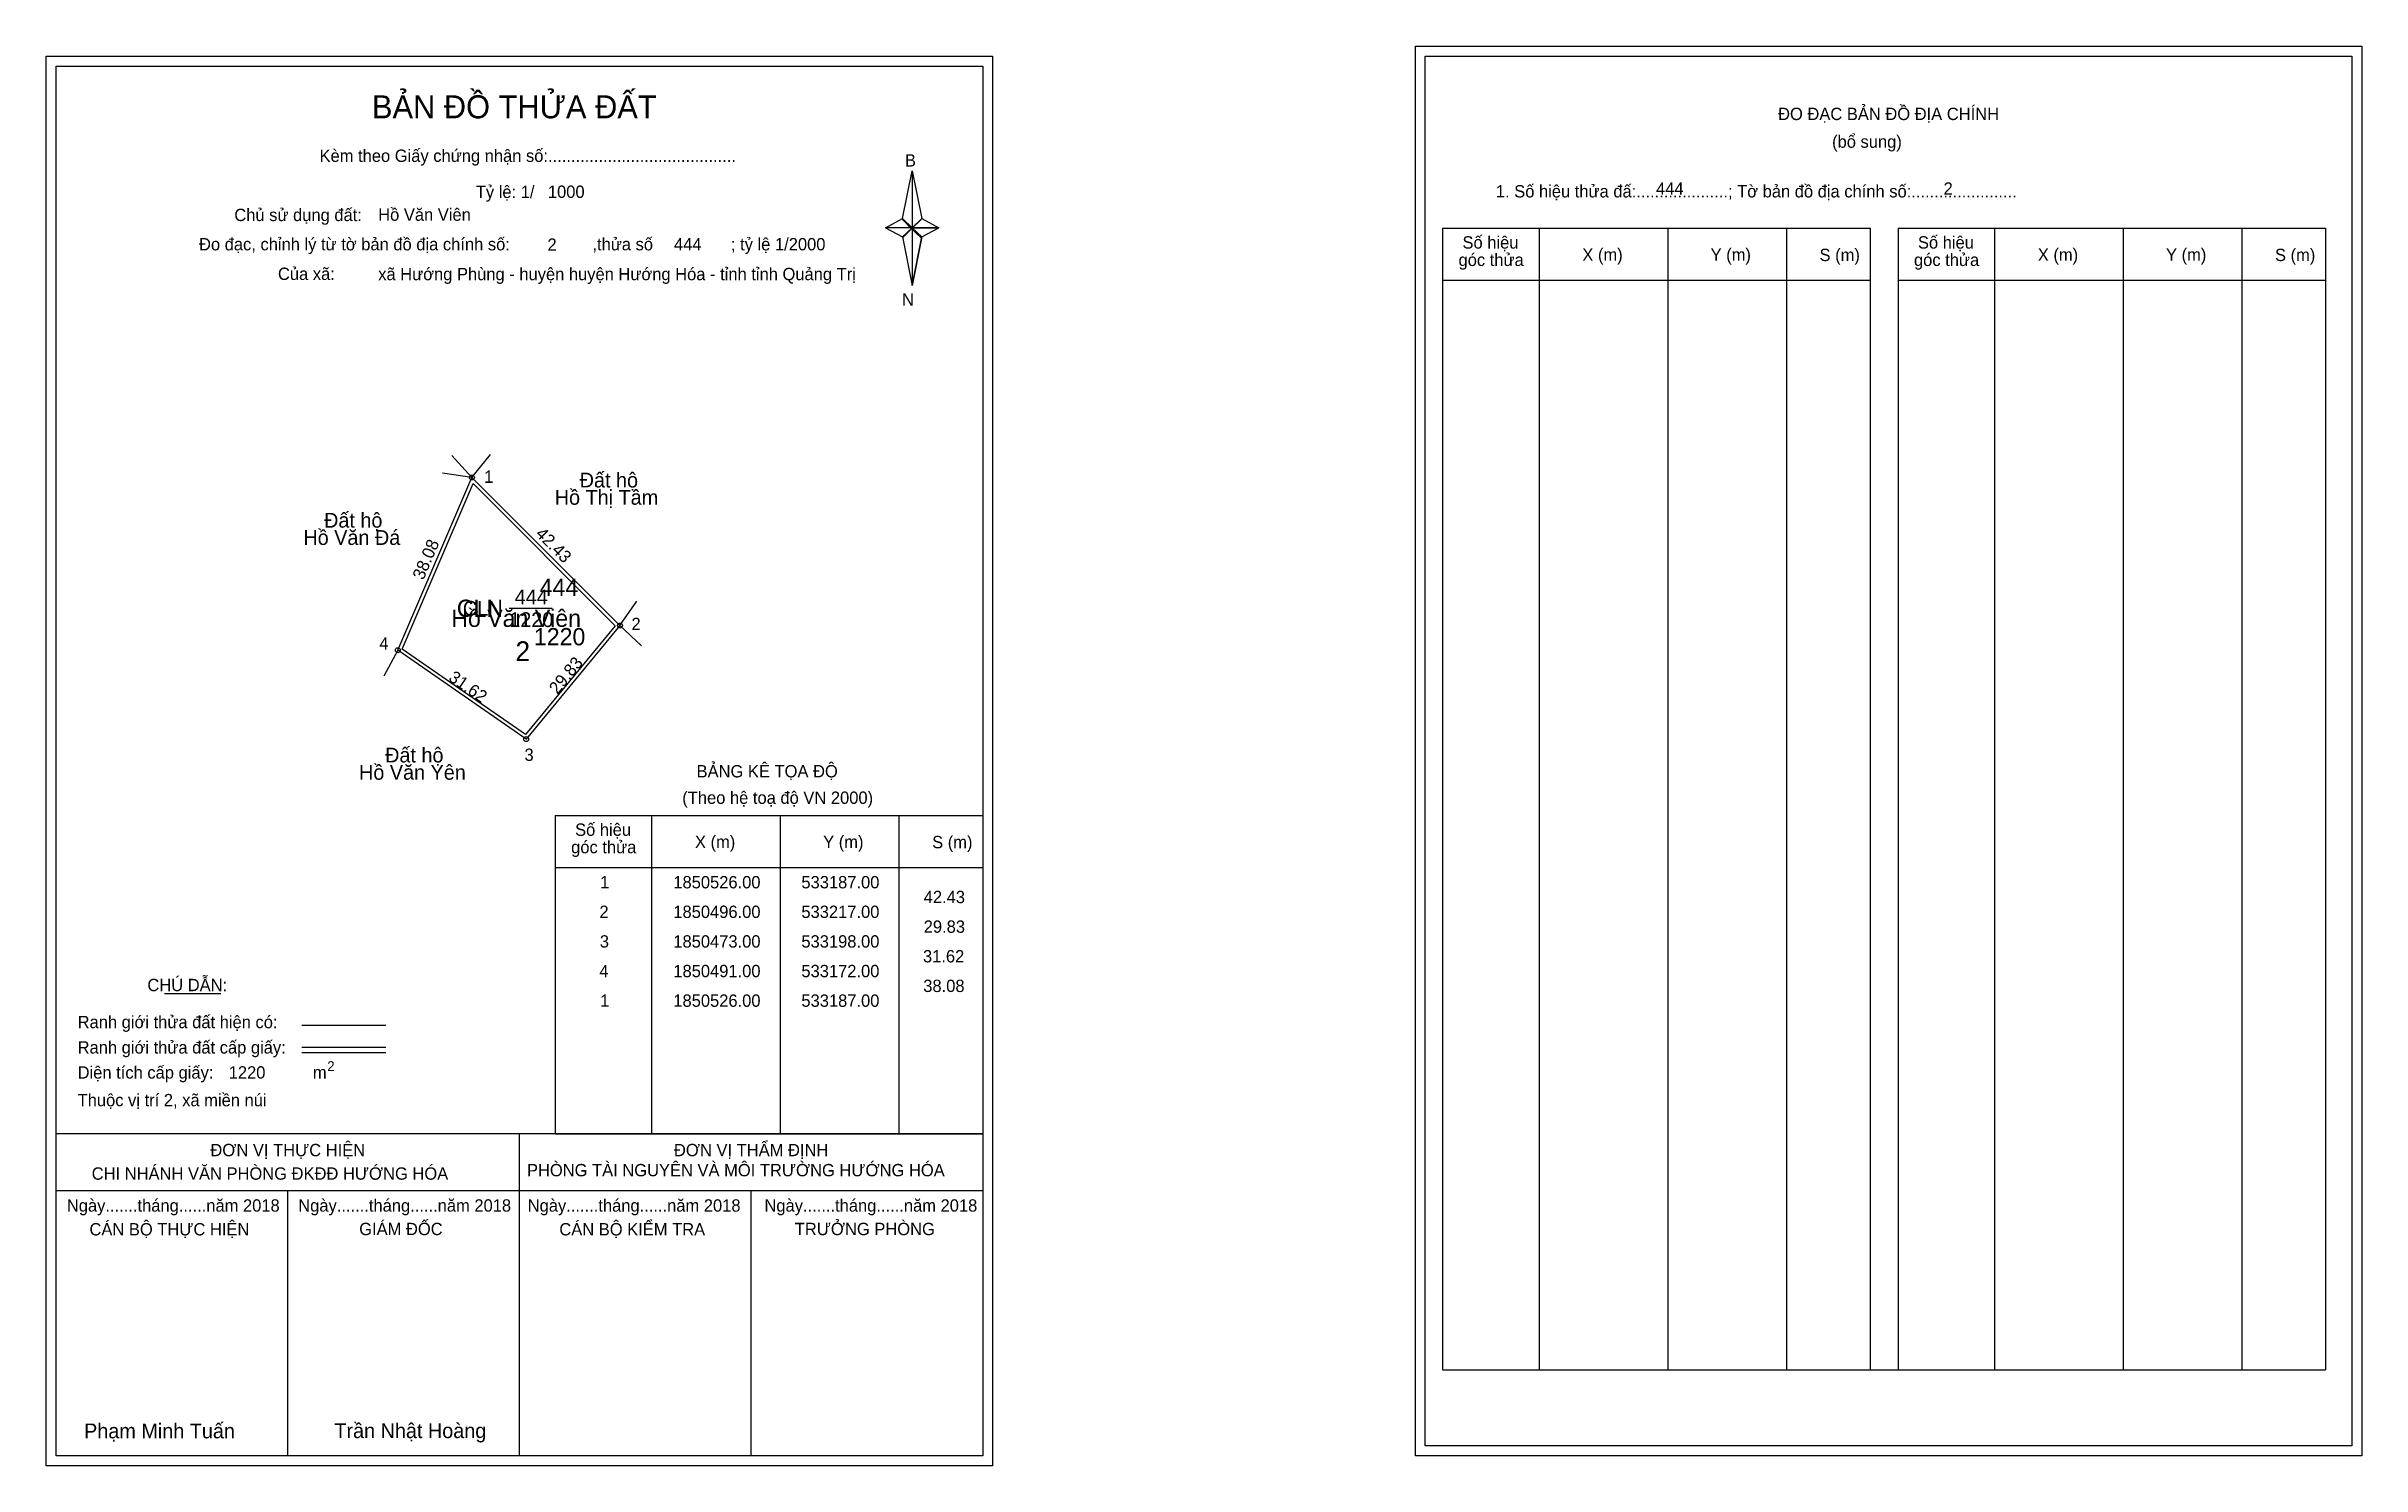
# Model space of a CAD drawing. Extents: x 533101 to 533570, y 1850326 to 1850613.
import ezdxf

# ---------------------------------------------------------------- set-up
doc = ezdxf.new("R2010")
doc.units = 0
for name, color, linetype in [('Level 1', 7, 'Continuous'), ('Level 10', 7, 'Continuous'), ('Level 11', 7, 'Continuous'), ('Level 13', 7, 'Continuous'), ('Level 2', 7, 'Continuous'), ('Level 27', 7, 'Continuous'), ('Level 3', 7, 'Continuous'), ('Level 36', 7, 'Continuous'), ('Level 4', 7, 'Continuous'), ('Level 49', 7, 'Continuous'), ('Level 5', 7, 'Continuous'), ('Level 53', 7, 'Continuous'), ('Level 55', 7, 'Continuous'), ('Level 6', 7, 'Continuous'), ('Level 63', 7, 'Continuous'), ('Level 7', 7, 'Continuous'), ('Level 9', 7, 'Continuous')]:
    doc.layers.add(name, color=color, linetype=linetype)

msp = doc.modelspace()

# ---------------------------------------------------------------- linework, layer by layer
at = {"layer": 'Level 1'}
for p, q in [((533380.12, 1850611.36), (533380.12, 1850611.36)), ((533102.8, 1850609.36), (533102.8, 1850609.36)), ((533274.22, 1850578.48), (533276.19, 1850588.12)), ((533276.19, 1850588.12), (533276.19, 1850576.6)), ((533276.19, 1850588.12), (533278.15, 1850578.48)), ((533270.77, 1850576.6), (533274.22, 1850578.48)), ((533274.22, 1850578.48), (533276.19, 1850576.6)), ((533276.04, 1850576.38), (533274.22, 1850578.26)), ((533278.01, 1850578.26), (533276.04, 1850576.38)), ((533276.04, 1850576.38), (533278.01, 1850578.26)), ((533278.15, 1850578.48), (533276.19, 1850576.6)), ((533276.19, 1850576.6), (533274.22, 1850574.76)), ((533276.04, 1850576.38), (533274.22, 1850574.54)), ((533274.22, 1850574.54), (533276.04, 1850576.38)), ((533274.22, 1850574.76), (533276.19, 1850564.9)), ((533278.01, 1850574.54), (533276.04, 1850576.38)), ((533276.19, 1850576.6), (533276.19, 1850564.9)), ((533276.19, 1850576.6), (533281.6, 1850576.6)), ((533276.19, 1850576.6), (533278.15, 1850574.76)), ((533278.15, 1850574.76), (533276.19, 1850564.9)), ((533278.15, 1850574.76), (533281.6, 1850576.6)), ((533383.65, 1850576.51), (533470.25, 1850576.51)), ((533403.24, 1850345.24), (533403.24, 1850576.51)), ((533429.31, 1850345.24), (533429.31, 1850576.51)), ((533453.29, 1850576.51), (533453.29, 1850345.24)), ((533470.25, 1850576.51), (533470.25, 1850345.24)), ((533475.91, 1850576.51), (533562.51, 1850576.51)), ((533495.5, 1850345.24), (533495.5, 1850576.51)), ((533521.57, 1850345.24), (533521.57, 1850576.51)), ((533545.54, 1850576.51), (533545.54, 1850345.24)), ((533562.51, 1850576.51), (533562.51, 1850345.24)), ((533383.65, 1850565.98), (533470.25, 1850565.98)), ((533475.91, 1850565.98), (533562.51, 1850565.98)), ((533203.89, 1850457.54), (533290.49, 1850457.54)), ((533223.48, 1850393.01), (533223.48, 1850457.54)), ((533249.55, 1850393.01), (533249.55, 1850457.54)), ((533273.52, 1850457.54), (533273.52, 1850393.01)), ((533203.89, 1850447.01), (533290.49, 1850447.01)), ((533124.71, 1850421.43), (533136.12, 1850421.43)), ((533152.58, 1850415.02), (533169.59, 1850415.02)), ((533152.58, 1850410.58), (533169.59, 1850410.58)), ((533152.58, 1850409.48), (533169.59, 1850409.48)), ((533209.62, 1850393.01), (533102.79, 1850393.01)), ((533290.49, 1850393.01), (533185.65, 1850393.01)), ((533196.64, 1850327.79), (533196.64, 1850393.01)), ((533203.89, 1850393.01), (533290.49, 1850393.01)), ((533290.49, 1850381.46), (533102.79, 1850381.46)), ((533149.72, 1850327.79), (533149.72, 1850381.46)), ((533243.57, 1850327.79), (533243.57, 1850381.46)), ((533383.65, 1850345.24), (533562.51, 1850345.24)), ((533567.82, 1850329.79), (533567.82, 1850329.79)), ((533290.49, 1850327.79), (533290.49, 1850327.79))]:
    msp.add_line(p, q, dxfattribs=at)
for points in [[(533274.22, 1850578.48), (533276.19, 1850588.12), (533276.19, 1850576.6)], [(533276.19, 1850576.6), (533278.15, 1850578.48), (533281.6, 1850576.6)], [(533270.77, 1850576.6), (533274.22, 1850574.76), (533276.19, 1850576.6)], [(533276.19, 1850576.6), (533276.19, 1850564.9), (533278.15, 1850574.76)]]:
    msp.add_lwpolyline(points, close=True, dxfattribs=at)
at = {"layer": 'Level 10'}
for points in [[(533172, 1850491), (533187, 1850526), (533217, 1850496), (533198, 1850473)], [(533172.87, 1850491.25), (533187.24, 1850524.77), (533216.05, 1850495.96), (533197.87, 1850473.94)]]:
    msp.add_lwpolyline(points, close=True, dxfattribs=at)
at = {"layer": 'Level 11'}
for centre in [(533187, 1850526), (533217, 1850496), (533172, 1850491), (533172, 1850491), (533198, 1850473)]:
    msp.add_circle(centre, 0.5, dxfattribs=at)
at = {"layer": 'Level 27'}
for p, q in [((533187, 1850526), (533182.96, 1850530.44)), ((533187, 1850526), (533190.78, 1850530.66)), ((533187, 1850526), (533181.06, 1850526.85)), ((533217, 1850496), (533220.4, 1850500.95)), ((533217, 1850496), (533221.37, 1850491.89)), ((533172, 1850491), (533169.14, 1850485.73))]:
    msp.add_line(p, q, dxfattribs=at)
at = {"layer": 'Level 3'}
for p, q in [((533383.65, 1850576.51), (533383.65, 1850345.24)), ((533475.91, 1850576.51), (533475.91, 1850345.24)), ((533203.89, 1850457.54), (533203.89, 1850393.01))]:
    msp.add_line(p, q, dxfattribs=at)
at = {"layer": 'Level 63'}
for points in [[(533100.79, 1850611.36), (533292.49, 1850611.36), (533292.49, 1850325.79), (533100.79, 1850325.79)], [(533378.12, 1850613.36), (533569.82, 1850613.36), (533569.82, 1850327.79), (533378.12, 1850327.79)], [(533380.12, 1850611.36), (533567.82, 1850611.36), (533567.82, 1850329.79), (533380.12, 1850329.79)], [(533102.79, 1850609.36), (533290.49, 1850609.36), (533290.49, 1850327.79), (533102.79, 1850327.79)]]:
    msp.add_lwpolyline(points, close=True, dxfattribs=at)
at = {"layer": 'Level 9'}
msp.add_line((533194.57, 1850499.5), (533203.28, 1850499.5), dxfattribs=at)

# ---------------------------------------------------------------- texts
at = {"layer": 'Level 1'}
for s, height, p in [('BẢN ĐỒ THỬA ĐẤT', 4.6657, (533166.76, 1850598.77)), ('ĐO ĐẠC BẢN ĐỒ ĐỊA CHÍNH', 2.5, (533451.6, 1850598.42)), ('Kèm theo Giấy chứng nhận số:.........................................', 2.5, (533156.14, 1850589.94)), ('B', 2.5, (533274.73, 1850589)), ('(bổ sung)', 2.5, (533462.54, 1850592.8)), ('1. Số hiệu thửa đấ:....................; Tờ bản đồ địa chính số:.......................', 2.5, (533394.43, 1850582.74)), ('Chủ sử dụng đất:', 2.5, (533138.88, 1850577.95)), ('Đo đạc, chỉnh lý từ tờ bản đồ địa chính số:                  ,thửa số                 ; tỷ lệ 1/2000', 2.5, (533131.73, 1850572.02)), ('Số hiệu', 2.5, (533387.67, 1850572.38)), ('X (m)', 2.5, (533411.95, 1850569.9)), ('Y (m)', 2.5, (533437.93, 1850569.9)), ('S (m)', 2.5, (533460, 1850569.85)), ('Số hiệu', 2.5, (533479.93, 1850572.38)), ('X (m)', 2.5, (533504.21, 1850569.9)), ('Y (m)', 2.5, (533530.18, 1850569.9)), ('S (m)', 2.5, (533552.26, 1850569.85)), ('Của xã:', 2.5, (533147.72, 1850566.02)), ('góc thửa', 2.5, (533386.87, 1850568.85)), ('góc thửa', 2.5, (533479.13, 1850568.85)), ('N', 2.5, (533274.13, 1850560.83)), ('BẢNG KÊ TỌA ĐỘ', 2.5, (533232.52, 1850465.24)), ('(Theo hệ toạ độ VN 2000)', 2.5, (533229.62, 1850459.88)), ('Số hiệu', 2.5, (533207.91, 1850453.4)), ('góc thửa', 2.5, (533207.11, 1850449.87)), ('X (m)', 2.5, (533232.19, 1850450.93)), ('Y (m)', 2.5, (533258.16, 1850450.93)), ('S (m)', 2.5, (533280.24, 1850450.88)), ('CHÚ DẪN:', 2.5, (533121.27, 1850421.93)), ('Ranh giới thửa đất hiện có:', 2.5, (533107.14, 1850414.43)), ('Ranh giới thửa đất cấp giấy:', 2.5, (533107.14, 1850409.29)), ('Diện tích cấp giấy:', 2.5, (533107.14, 1850404.21)), ('m', 2.5, (533154.8, 1850404.23)), ('2', 2, (533157.7, 1850405.74)), ('Thuộc vị trí 2, xã miền núi', 2.5, (533107.14, 1850398.61)), ('ĐƠN VỊ THỰC HIỆN', 2.5, (533134.03, 1850388.49)), ('ĐƠN VỊ THẨM ĐỊNH', 2.5, (533227.93, 1850388.49)), ('CHI NHÁNH VĂN PHÒNG ĐKĐĐ HƯỚNG HÓA', 2.5, (533109.99, 1850383.73)), ('PHÒNG TÀI NGUYÊN VÀ MÔI TRƯỜNG HƯỚNG HÓA', 2.5, (533198.16, 1850384.42)), ('Ngày.......tháng......năm 2018', 2.5, (533104.96, 1850377.26)), ('CÁN BỘ THỰC HIỆN', 2.5, (533109.54, 1850372.44)), ('Ngày.......tháng......năm 2018', 2.5, (533151.83, 1850377.26)), ('GIÁM ĐỐC', 2.5, (533164.18, 1850372.5)), ('Ngày.......tháng......năm 2018', 2.5, (533198.31, 1850377.26)), ('CÁN BỘ KIỂM TRA', 2.5, (533204.72, 1850372.44)), ('Ngày.......tháng......năm 2018', 2.5, (533246.27, 1850377.26)), ('TRƯỞNG PHÒNG', 2.5, (533252.41, 1850372.5)), ('Phạm Minh Tuấn', 3, (533108.45, 1850331.33)), ('Trần Nhật Hoàng', 3, (533159.15, 1850331.38))]:
    msp.add_text(s, height=height, dxfattribs=at).set_placement(p)
at = {"layer": 'Level 11'}
msp.add_text('Tỷ lệ: 1/', height=2.5, dxfattribs=at).set_placement((533187.8, 1850582.63))
at = {"layer": 'Level 13'}
for s, p in [('444', (533195.68, 1850500.3)), ('CLN', (533185.18, 1850498)), ('1220', (533194.57, 1850495.7))]:
    msp.add_text(s, height=3, dxfattribs=at).set_placement(p)
at = {"layer": 'Level 2'}
msp.add_text('Hồ Văn Viên', height=3.5, dxfattribs=at).set_placement((533182.83, 1850495.73))
at = {"layer": 'Level 3'}
msp.add_text('CLN', height=3.5, dxfattribs=at).set_placement((533183.95, 1850497.75))
at = {"layer": 'Level 36'}
for s, p in [('Đất hộ', (533208.84, 1850523.98)), ('Hồ Thị Tâm', (533203.79, 1850520.48)), ('Đất hộ', (533157.06, 1850515.84)), ('Hồ Văn Đá', (533152.87, 1850512.34)), ('Đất hộ', (533169.43, 1850468.27)), ('Hồ Văn Yên', (533164.14, 1850464.77))]:
    msp.add_text(s, height=3, dxfattribs=at).set_placement(p)
at = {"layer": 'Level 4'}
msp.add_text('444', height=3.5, dxfattribs=at).set_placement((533200.73, 1850502))
at = {"layer": 'Level 49'}
for s, rotation, p in [('38.08', 66.8014, (533177.17, 1850505.09)), ('42.43', 315, (533199.74, 1850514.4)), ('29.83', 50.4403, (533204.33, 1850481.92)), ('31.62', 325.3048, (533182.1, 1850484.98))]:
    msp.add_text(s, height=2.5, rotation=rotation, dxfattribs=at).set_placement(p)
at = {"layer": 'Level 5'}
msp.add_text('1220', height=3.5, dxfattribs=at).set_placement((533199.57, 1850492))
at = {"layer": 'Level 53'}
for s, p in [('1', (533212.99, 1850442.76)), ('1850526.00', (533227.81, 1850442.76)), ('533187.00', (533253.75, 1850442.76)), ('42.43', (533278.53, 1850439.76)), ('2', (533212.84, 1850436.76)), ('1850496.00', (533227.81, 1850436.76)), ('533217.00', (533253.75, 1850436.76)), ('3', (533212.92, 1850430.76)), ('1850473.00', (533227.81, 1850430.76)), ('533198.00', (533253.75, 1850430.76)), ('29.83', (533278.53, 1850433.76)), ('4', (533212.83, 1850424.76)), ('1850491.00', (533227.81, 1850424.76)), ('533172.00', (533253.75, 1850424.76)), ('31.62', (533278.38, 1850427.76)), ('38.08', (533278.44, 1850421.76)), ('1', (533212.99, 1850418.76)), ('1850526.00', (533227.81, 1850418.76)), ('533187.00', (533253.75, 1850418.76))]:
    msp.add_text(s, height=2.5, dxfattribs=at).set_placement(p)
at = {"layer": 'Level 55'}
for s, height, p in [('445', 0.11, (533186.88, 1850525.89)), ('1', 0.4, (533186.89, 1850526)), ('0', 0.11, (533186.96, 1850525.89)), ('0', 0.11, (533186.96, 1850525.89)), ('446', 0.11, (533216.88, 1850495.89)), ('446', 0.11, (533216.88, 1850495.89)), ('2', 0.4, (533216.86, 1850496)), ('0', 0.11, (533216.96, 1850495.89)), ('0', 0.11, (533216.96, 1850495.89)), ('4', 0.4, (533171.86, 1850491)), ('446', 0.11, (533171.88, 1850490.89)), ('446', 0.11, (533171.88, 1850490.89)), ('445', 0.11, (533171.88, 1850490.89)), ('446', 0.11, (533197.88, 1850472.89)), ('446', 0.11, (533197.88, 1850472.89)), ('3', 0.4, (533197.88, 1850473))]:
    msp.add_text(s, height=height, dxfattribs=at).set_placement(p)
at = {"layer": 'Level 6'}
for s, p in [('1000', (533202.4, 1850582.65)), ('444', (533426.88, 1850583.28)), ('2', (533485.12, 1850583.3)), ('Hồ Văn Viên', (533168.02, 1850578.01)), ('2', (533202.32, 1850571.93)), ('444', (533227.94, 1850572.01)), ('xã Hướng Phùng - huyện huyện Hướng Hóa - tỉnh tỉnh Quảng Trị', (533168.03, 1850565.97)), ('1220', (533137.74, 1850404.22))]:
    msp.add_text(s, height=2.5, dxfattribs=at).set_placement(p)
at = {"layer": 'Level 7'}
msp.add_text('2', height=4, dxfattribs=at).set_placement((533195.83, 1850488.81))
at = {"layer": 'Level 9'}
for s, p in [('1', (533189.5, 1850524.92)), ('2', (533219.33, 1850495.09)), ('4', (533168.26, 1850491.15)), ('3', (533197.67, 1850468.58))]:
    msp.add_text(s, height=2.5, dxfattribs=at).set_placement(p)

doc.saveas('drawing.dxf')
